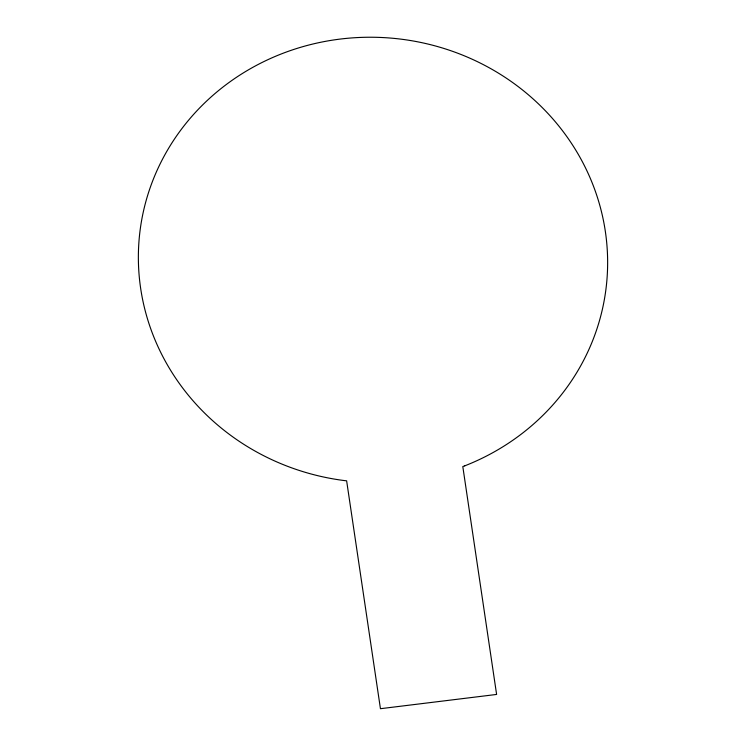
<?xml version="1.0" encoding="UTF-8"?>
<svg xmlns="http://www.w3.org/2000/svg" width="746" height="746" viewBox="0 0 746 746"><rect width="100%" height="100%" fill="white"/><g stroke="black" fill="none" stroke-linecap="round" stroke-linejoin="round"><path stroke-width="1.12" d="M464.777 465.84L462.8 466.558L496.612 694.442L380.441 708.7L346.629 480.806L344.512 480.592A234.776 222.513 6.3 0 1 163.887 156.595A234.776 222.513 6.3 0 1 544.524 109.886A234.776 222.513 6.3 0 1 464.777 465.84"/></g></svg>
